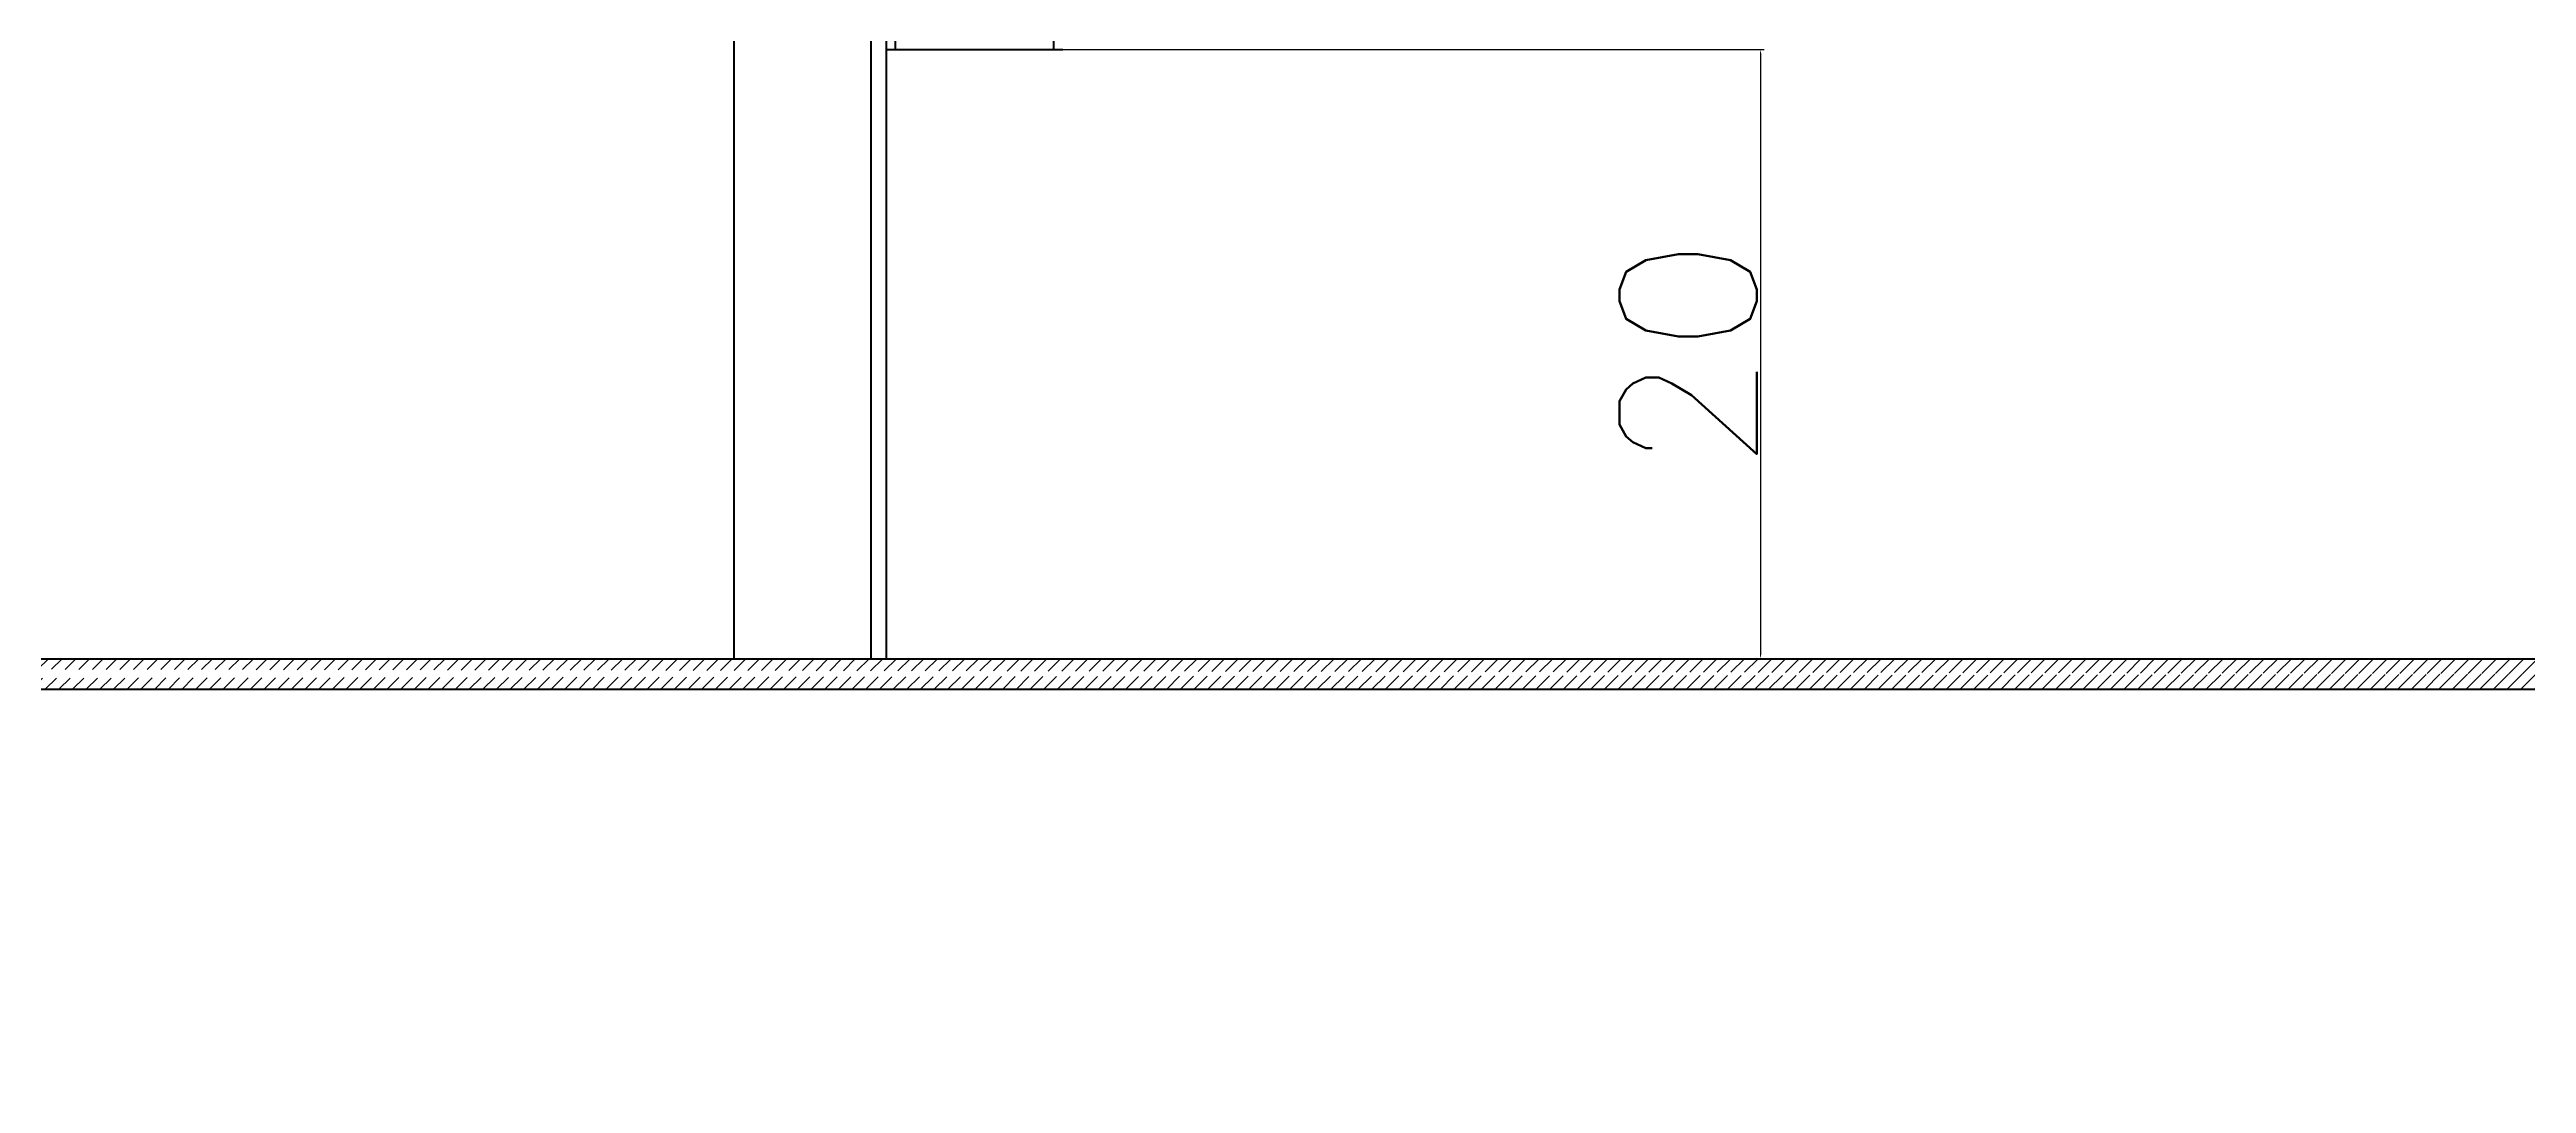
# Model space of a CAD drawing. Extents: x -11028 to 1475, y 2438 to 11279.
# Drawn here: x -6437 to -5624, y 7014 to 7354 of the extents above; entities that cross this region are included whole.
import ezdxf

# ---------------------------------------------------------------- set-up
doc = ezdxf.new("R2010")
doc.units = 0
doc.layers.get('DEFPOINTS').update_dxf_attribs({"linetype": 'CONTINUOUS', "lineweight": 13})
doc.layers.add('1粗实线', color=3, linetype='CONTINUOUS', lineweight=40)
doc.layers.add('2细实线', color=7, linetype='CONTINUOUS', lineweight=25)
doc.styles.add('ST3', font='txt.shx', dxfattribs={"height": 45, "bigfont": 'intecad.shx'})
doc.dimstyles.new('STANDARD$0', dxfattribs={"dimscale": 5, "dimtxt": 2.5, "dimasz": 2.5, "dimexe": 1.25, "dimexo": 0.625, "dimtad": 1, "dimdec": 4, "dimrnd": 1, "dimdsep": 46, "dimlunit": 6, "dimtxsty": 'Standard', "dimcen": -2.5, "dimadec": 0, "dimazin": 0, "dimtfac": 1, "dimtdec": 4, "dimtmove": 0, "dimatfit": 1, "dimfxl": 0, "dimtolj": 1, "dimtzin": 0, "dimarcsym": 0})

# ---------------------------------------------------------------- blocks, each defined once
blk = doc.blocks.new('*D78')
at = {"layer": '1粗实线', "color": 7, "linetype": 'ByBlock', "lineweight": -2}
for p, q in [((-3173.69, 7018.9), (-3173.69, 6679.56)), ((-9073.69, 6684.83), (-9073.69, 6679.56)), ((-9072.44, 6680.81), (-3174.94, 6680.81))]:
    blk.add_line(p, q, dxfattribs=at)
at = {"layer": '1粗实线', "color": 7, "linetype": 'ByBlock'}
for points in [[(-9072.44, 6681.02), (-9072.44, 6680.6), (-9073.69, 6680.81)], [(-3174.94, 6681.02), (-3174.94, 6680.6), (-3173.69, 6680.81)]]:
    blk.add_solid(points, dxfattribs=at)
at = {"layer": 'DEFPOINTS', "color": 0, "linetype": 'ByBlock'}
for p in [(-3173.69, 7018.9), (-9073.69, 6684.83), (-3173.69, 6680.81)]:
    blk.add_point(p, dxfattribs=at)
at = {"layer": '1粗实线', "color": 7, "linetype": 'ByBlock', "insert": (-6123.69, 6704.56), "char_height": 45, "attachment_point": 5, "style": 'ST3'}
blk.add_mtext('\\A1;5900', dxfattribs=at)
blk = doc.blocks.new('*D89')
at = {"layer": '2细实线', "color": 7, "linetype": 'ByBlock', "lineweight": -2}
for p, q in [((-6104.69, 7353.9), (-5874.38, 7353.9)), ((-5875.63, 7352.65), (-5875.63, 7155.15)), ((-5975.87, 7153.9), (-5874.38, 7153.9))]:
    blk.add_line(p, q, dxfattribs=at)
at = {"layer": '2细实线', "color": 7, "linetype": 'ByBlock'}
for points in [[(-5875.84, 7352.65), (-5875.43, 7352.65), (-5875.63, 7353.9)], [(-5875.84, 7155.15), (-5875.43, 7155.15), (-5875.63, 7153.9)]]:
    blk.add_solid(points, dxfattribs=at)
at = {"layer": 'DEFPOINTS', "color": 0, "linetype": 'ByBlock'}
for p in [(-6104.69, 7353.9), (-5975.87, 7153.9), (-5875.63, 7153.9)]:
    blk.add_point(p, dxfattribs=at)
at = {"layer": '2细实线', "color": 7, "linetype": 'ByBlock', "insert": (-5899.38, 7253.9), "char_height": 45, "attachment_point": 5, "rotation": 90, "style": 'ST3'}
blk.add_mtext('\\A1;20', dxfattribs=at)
blk = doc.blocks.new('*D93')
at = {"layer": '2细实线', "color": 7, "linetype": 'ByBlock', "lineweight": -2}
for p, q in [((-10383.69, 8553.91), (-10383.69, 6352.51)), ((-1683.69, 8553.91), (-1683.69, 6352.51)), ((-10382.44, 6353.76), (-1684.94, 6353.76))]:
    blk.add_line(p, q, dxfattribs=at)
at = {"layer": '2细实线', "color": 7, "linetype": 'ByBlock'}
for points in [[(-10382.44, 6353.97), (-10382.44, 6353.55), (-10383.69, 6353.76)], [(-1684.94, 6353.97), (-1684.94, 6353.55), (-1683.69, 6353.76)]]:
    blk.add_solid(points, dxfattribs=at)
at = {"layer": 'DEFPOINTS', "color": 0, "linetype": 'ByBlock'}
for p in [(-10383.69, 8553.91), (-1683.69, 8553.91), (-1683.69, 6353.76)]:
    blk.add_point(p, dxfattribs=at)
at = {"layer": '2细实线', "color": 7, "linetype": 'ByBlock', "insert": (-6033.69, 6377.51), "char_height": 45, "attachment_point": 5, "style": 'ST3'}
blk.add_mtext('\\A1;~8700', dxfattribs=at)

msp = doc.modelspace()

# ---------------------------------------------------------------- hatches: boundary and pattern name
at = {"layer": '2细实线', "linetype": 'ByBlock'}
h = msp.add_hatch(dxfattribs=at)
h.set_pattern_fill('ANSI31', color=256, angle=90, style=0)
edge = h.paths.add_edge_path()
edge.add_line((-6159.68648, 10091.54884), (-6159.68648, 7353.90449))
edge.add_line((-6162.68648, 10042.58593), (-6162.68648, 7153.90449))
h.paths.add_polyline_path([(-6387.68648, 9784.73109), (-6155.18648, 9784.73109), (-6155.18648, 9717.23109), (-6387.68648, 9717.23109)], flags=9)
h = msp.add_hatch(dxfattribs=at)
h.set_pattern_fill('ANSI31', color=256, angle=90, style=0)
edge = h.paths.add_edge_path()
edge.add_line((-6159.68648, 10091.54884), (-6159.68648, 7353.90449))
edge.add_line((-6162.68648, 10042.58593), (-6162.68648, 7153.90449))
h = msp.add_hatch(dxfattribs=at)
h.set_pattern_fill('ANSI31', color=256, angle=90, style=0)
edge = h.paths.add_edge_path()
edge.add_line((-6107.68648, 10091.54884), (-6107.68648, 7353.90449))
edge.add_line((-6104.68648, 10042.58593), (-6104.68648, 7353.90449))
h = msp.add_hatch(dxfattribs=at)
h.set_pattern_fill('ANSI31', color=256, style=0)
edge = h.paths.add_edge_path()
edge.add_line((-8723.68648, 7143.90449), (-2771.75099, 7143.90449))
edge.add_line((-8385.33607, 7153.90449), (-2433.68648, 7153.90449))

# ---------------------------------------------------------------- linework, layer by layer
at = {"layer": '1粗实线'}
for p, q in [((-6159.68648, 10091.54884), (-6159.68648, 7353.90449)), ((-6107.68648, 10091.54884), (-6107.68648, 7353.90449)), ((-6162.68648, 10042.58593), (-6162.68648, 7153.90449)), ((-6212.68648, 7403.90449), (-6212.68648, 7153.90449)), ((-6167.68648, 7403.90449), (-6167.68648, 7153.90449))]:
    msp.add_line(p, q, dxfattribs=at)
at = {"layer": '1粗实线', "linetype": 'ByBlock'}
for p, q in [((-6162.68648, 7353.90449), (-6104.68648, 7353.90449)), ((-8385.33607, 7153.90449), (-2433.68648, 7153.90449)), ((-8723.68648, 7143.90449), (-2771.75099, 7143.90449))]:
    msp.add_line(p, q, dxfattribs=at)

# ---------------------------------------------------------------- dimensions: what is measured, and where the dimension line sits
dim = msp.add_linear_dim(base=(-3173.68648, 6680.81228), p1=(-9073.68648, 6684.83364), p2=(-3173.68648, 7018.90449), text='5900', dimstyle='STANDARD$0', override={"dimtxt": 0.5, "dimasz": 0.25, "dimexe": 0.25, "dimexo": 0, "dimgap": 0.25, "dimrnd": 0.0005, "dimtxsty": 'ST3', "dimcen": 2.5, "dimclrd": 7, "dimclre": 7, "dimclrt": 7}, dxfattribs=at)
dim.commit()
dim.dimension.update_dxf_attribs({"geometry": '*D78', "text_midpoint": (-6123.68648, 6704.56228)})
at = {"layer": '2细实线', "linetype": 'ByBlock'}
dim = msp.add_linear_dim(base=(-1683.68657, 6353.7598), p1=(-10383.68638, 8553.90584), p2=(-1683.68657, 8553.90584), text='~8700', dimstyle='STANDARD$0', override={"dimtxt": 0.5, "dimasz": 0.25, "dimexe": 0.25, "dimexo": 0, "dimgap": 0.25, "dimrnd": 0.0005, "dimtxsty": 'ST3', "dimcen": 2.5, "dimclrd": 7, "dimclre": 7, "dimclrt": 7}, dxfattribs=at)
dim.commit()
dim.dimension.update_dxf_attribs({"geometry": '*D93', "text_midpoint": (-6033.68648, 6377.5098)})
dim = msp.add_linear_dim(base=(-5875.6337, 7153.90449), p1=(-6104.68648, 7353.90449), p2=(-5975.86623, 7153.90449), angle=90, text='20', dimstyle='STANDARD$0', override={"dimtxt": 0.5, "dimasz": 0.25, "dimexe": 0.25, "dimexo": 0, "dimgap": 0.25, "dimrnd": 0.0005, "dimtxsty": 'ST3', "dimcen": 2.5, "dimclrd": 7, "dimclre": 7, "dimclrt": 7}, dxfattribs=at)
dim.commit()
dim.dimension.update_dxf_attribs({"geometry": '*D89', "text_midpoint": (-5899.3837, 7253.90449)})

doc.saveas('drawing.dxf')
